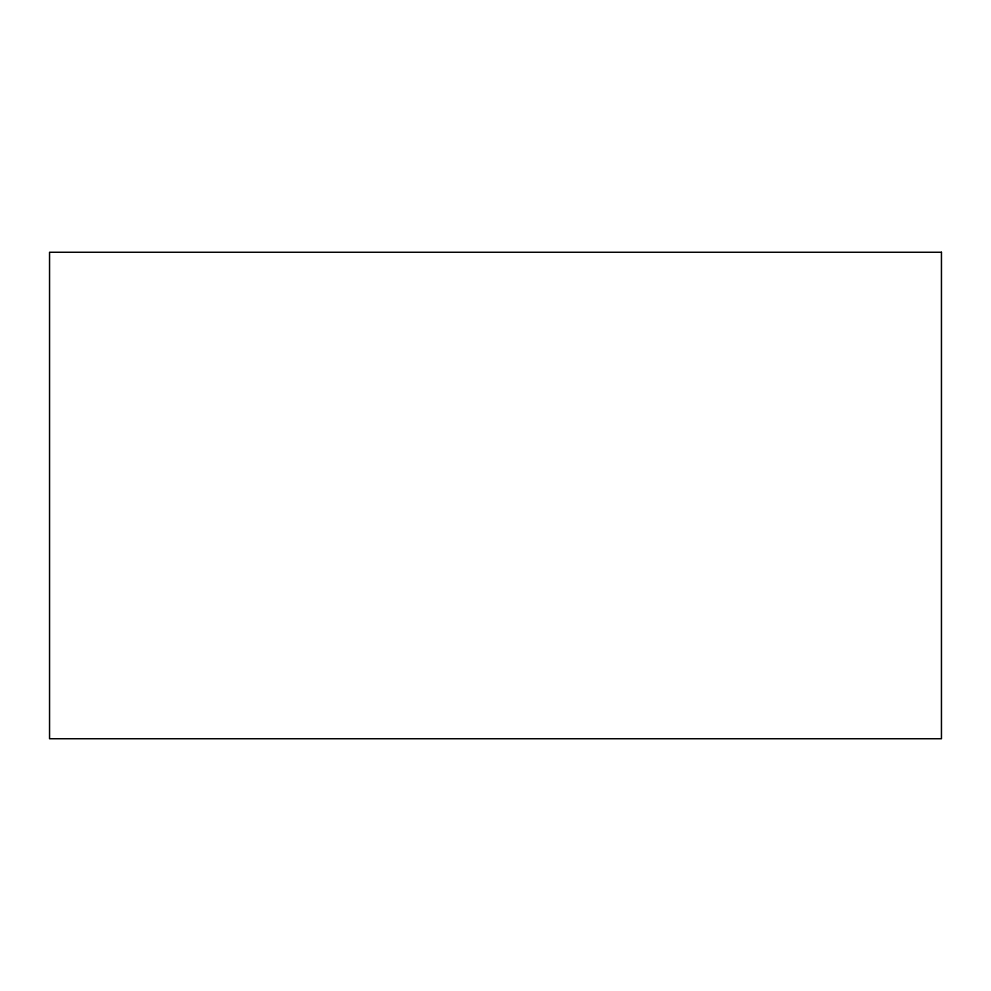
<?xml version="1.0" encoding="UTF-8"?>
<svg xmlns="http://www.w3.org/2000/svg" width="991" height="991" viewBox="0 0 991 991"><rect width="100%" height="100%" fill="white"/><g stroke="black" fill="none" stroke-linecap="round" stroke-linejoin="round"><path stroke-width="1.49" d="M941.45 252.259L49.55 252.259L49.55 738.741L941.45 738.741L941.45 252.259"/></g></svg>
